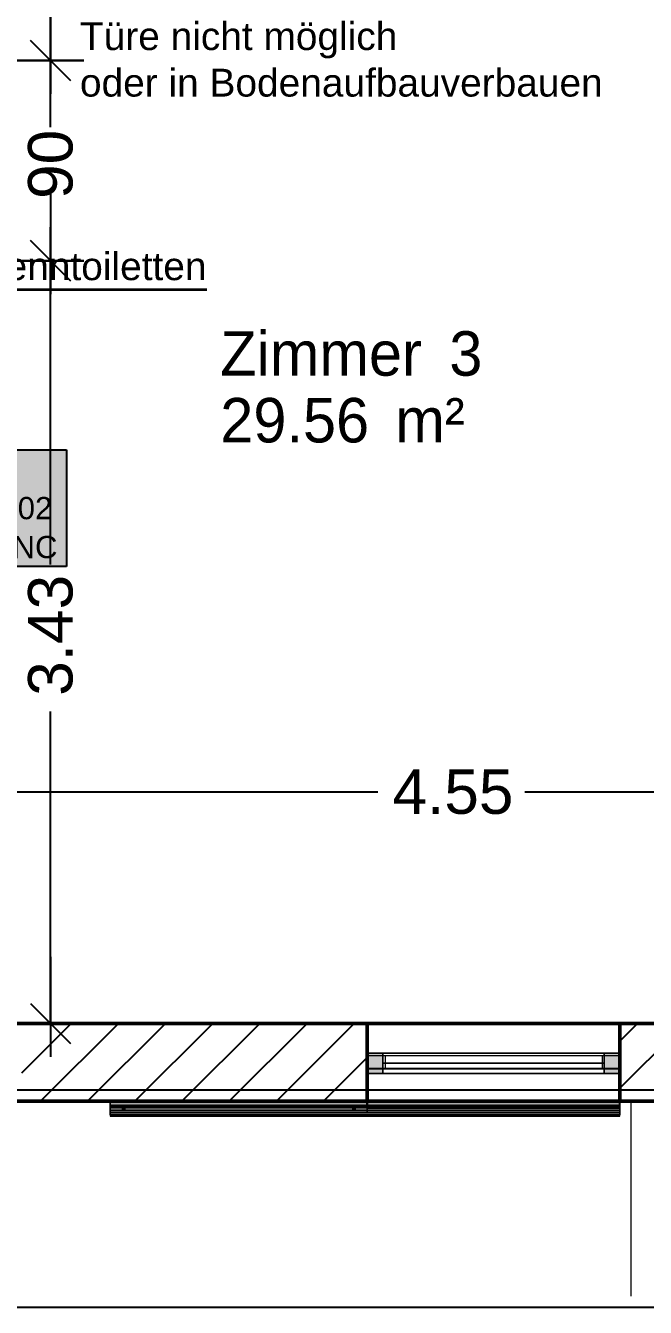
# Model space of a CAD drawing. Extents: x 0 to 756, y -25 to 420.
# Drawn here: x 308.2 to 363.9, y 5 to 120.2 of the extents above; entities that cross this region are included whole.
import ezdxf
from ezdxf.lldxf.tags import DXFTag

# ---------------------------------------------------------------- set-up
doc = ezdxf.new("R2010")
doc.units = 0
doc.layers.get('0').update_dxf_attribs({"lineweight": 25})
doc.layers.get('DEFPOINTS').update_dxf_attribs({"lineweight": 25})
for name, color, linetype, lineweight in [('A_Aussenwand', 7, 'Continuous', 25), ('A_Fenster', 7, 'Continuous', 25), ('Allgemein03', 7, 'Continuous', 25), ('Fenster', 7, 'Continuous', 13), ('Fensterbank', 7, 'Continuous', 13), ('L_Text', 7, 'Continuous', 25), ('S_Text', 7, 'Continuous', 35), ('Standard', 7, 'Continuous', 25), ('Verschattung', 7, 'Continuous', 13), ('Wand Holz tragend', 7, 'Continuous', 13), ('X_Planrahmen', 7, 'Continuous', 25)]:
    doc.layers.add(name, color=color, linetype=linetype, lineweight=lineweight)
doc.layers.add('A_Geschossdecke', color=7, linetype='Continuous', lineweight=25, true_color=0x008080)
doc.styles.get("Standard").update_dxf_attribs({"font": 'arial.ttf'})
tags = doc.linetypes.add('fein_strichliert', pattern=[4, 1, -2, 1]).pattern_tags.tags
tags[8:9] = [DXFTag(74, 4), DXFTag(75, 0), DXFTag(340, '0'), DXFTag(46, 0.0), DXFTag(50, 0.0), DXFTag(44, 0.0), DXFTag(45, 0.0)]
tags[6:7] = [DXFTag(74, 4), DXFTag(75, 0), DXFTag(340, '0'), DXFTag(46, 0.0), DXFTag(50, 0.0), DXFTag(44, 0.0), DXFTag(45, 0.0)]
tags[4:5] = [DXFTag(74, 4), DXFTag(75, 0), DXFTag(340, '0'), DXFTag(46, 0.0), DXFTag(50, 0.0), DXFTag(44, 0.0), DXFTag(45, 0.0)]
tags = doc.linetypes.add('VERDECKT2_S2', pattern=[0.27, 0.2, -0.07]).pattern_tags.tags
tags[6:7] = [DXFTag(74, 4), DXFTag(75, 0), DXFTag(340, '0'), DXFTag(46, 1.0), DXFTag(50, 0.0), DXFTag(44, 0.0), DXFTag(45, 0.0)]
tags[4:5] = [DXFTag(74, 4), DXFTag(75, 0), DXFTag(340, '0'), DXFTag(46, 1.0), DXFTag(50, 0.0), DXFTag(44, 0.0), DXFTag(45, 0.0)]

# ---------------------------------------------------------------- blocks, each defined once
blk = doc.blocks.new('Blockreferenz-A01I5YB9IE', base_point=(0, -25))
at = {"layer": 'X_Planrahmen', "color": 0, "linetype": 'ByBlock', "lineweight": -2, "ltscale": 0.25}
blk.add_line((589, 5), (20, 5), dxfattribs=at)
blk = doc.blocks.new('Referenz-A01I5YBJIE')
at = {"layer": 'Allgemein03', "color": 0, "linetype": 'VERDECKT2_S2', "lineweight": 13, "ltscale": 0.13}
for p, q in [((154.61, 23.52), (362.61, 23.52)), ((362.61, 23.52), (362.61, 6))]:
    blk.add_line(p, q, dxfattribs=at)
at = {"layer": 'DEFPOINTS', "color": 0, "linetype": 'Continuous', "lineweight": -2, "ltscale": 0.25}
for p, q in [((310.44, 117.08), (310.44, 117.08)), ((310.44, 99.08), (310.44, 99.08)), ((310.44, 30.52), (310.44, 30.52)), ((338.91, 23.52), (338.91, 23.52)), ((338.91, 23.52), (338.91, 23.52)), ((361.61, 23.52), (361.61, 23.52)), ((361.61, 23.52), (361.61, 23.52))]:
    blk.add_line(p, q, dxfattribs=at)
at = {"layer": 'Fenster', "color": 0, "linetype": 'Continuous', "ltscale": 0.13}
for p, q in [((338.91, 26.02), (338.91, 27.86)), ((338.91, 27.86), (340.31, 27.86)), ((340.31, 27.86), (338.91, 27.86)), ((338.91, 27.86), (338.91, 26.02)), ((340.31, 27.86), (338.91, 27.86)), ((338.91, 27.86), (338.91, 27.86)), ((338.91, 27.86), (338.91, 26.02)), ((340.31, 27.86), (340.31, 26.02)), ((340.31, 26.02), (340.31, 27.86)), ((340.31, 27.86), (360.21, 27.86)), ((340.31, 26.02), (340.31, 27.86)), ((340.31, 27.86), (340.31, 27.86)), ((340.31, 27.86), (340.31, 26.02)), ((360.21, 27.86), (340.31, 27.86)), ((340.31, 27.86), (340.31, 26.02)), ((360.21, 27.86), (340.31, 27.86)), ((340.31, 27.86), (340.31, 27.86)), ((340.31, 27.86), (340.31, 26.02)), ((360.21, 27.86), (340.31, 27.86)), ((340.31, 27.86), (340.31, 26.02)), ((360.21, 27.86), (340.31, 27.86)), ((340.31, 27.86), (340.31, 27.86)), ((340.31, 27.86), (340.31, 26.02)), ((360.21, 26.02), (360.21, 27.86)), ((360.21, 27.86), (361.61, 27.86)), ((360.21, 27.86), (360.21, 26.02)), ((361.61, 27.86), (360.21, 27.86)), ((360.21, 27.86), (360.21, 26.02)), ((361.61, 27.86), (360.21, 27.86)), ((360.21, 27.86), (360.21, 27.86)), ((360.21, 27.86), (360.21, 26.02)), ((360.21, 26.02), (360.21, 27.86)), ((360.21, 27.86), (360.21, 27.86)), ((360.21, 27.86), (360.21, 26.02)), ((360.21, 26.02), (360.21, 27.86)), ((360.21, 27.86), (360.21, 27.86)), ((360.21, 27.86), (360.21, 26.02)), ((361.61, 27.86), (361.61, 26.02)), ((361.61, 26.02), (361.61, 27.86)), ((361.61, 27.86), (361.61, 27.86)), ((361.61, 27.86), (361.61, 26.02)), ((360.21, 26.94), (340.31, 26.94)), ((340.31, 26.94), (340.31, 26.94)), ((340.31, 26.94), (360.21, 26.94)), ((360.21, 26.94), (360.21, 26.94)), ((340.31, 26.02), (338.91, 26.02)), ((338.91, 26.02), (340.31, 26.02)), ((338.91, 26.02), (338.91, 26.02)), ((340.31, 26.02), (338.91, 26.02)), ((360.21, 26.02), (340.31, 26.02)), ((340.31, 26.02), (340.31, 26.02)), ((340.31, 26.02), (360.21, 26.02)), ((340.31, 26.02), (340.31, 26.02)), ((360.21, 26.02), (340.31, 26.02)), ((340.31, 26.02), (360.21, 26.02)), ((340.31, 26.02), (340.31, 26.02)), ((360.21, 26.02), (340.31, 26.02)), ((361.61, 26.02), (360.21, 26.02)), ((360.21, 26.02), (361.61, 26.02)), ((360.21, 26.02), (360.21, 26.02)), ((361.61, 26.02), (360.21, 26.02)), ((360.21, 26.02), (360.21, 26.02)), ((360.21, 26.02), (360.21, 26.02)), ((361.61, 26.02), (361.61, 26.02))]:
    blk.add_line(p, q, dxfattribs=at)
for points in [[(338.91, 26.02), (340.31, 26.02), (338.91, 27.86)], [(340.31, 26.02), (340.31, 27.86), (338.91, 27.86)], [(360.21, 26.02), (361.61, 26.02), (360.21, 27.86)], [(361.61, 26.02), (361.61, 27.86), (360.21, 27.86)]]:
    blk.add_solid(points, dxfattribs=at)
at = {"layer": 'Fensterbank', "color": 0, "lineweight": -2}
for p, q in [((361.61, 26.44), (338.91, 26.44)), ((338.91, 26.44), (338.91, 22.92)), ((361.61, 26.44), (338.91, 26.44)), ((338.91, 26.44), (338.91, 26.44)), ((338.91, 23.52), (338.91, 26.44)), ((361.61, 22.92), (361.61, 26.44)), ((361.61, 26.44), (361.61, 26.44)), ((361.61, 23.52), (361.61, 26.44)), ((361.61, 23.52), (338.91, 23.52)), ((338.91, 23.52), (338.91, 23.52)), ((338.91, 23.52), (361.61, 23.52)), ((338.91, 22.92), (338.91, 23.52)), ((361.61, 22.92), (361.61, 23.52)), ((361.61, 23.52), (361.61, 23.52)), ((338.91, 22.92), (361.61, 22.92)), ((361.61, 22.92), (338.91, 22.92)), ((338.91, 22.92), (338.91, 22.92)), ((361.61, 22.92), (361.61, 22.92))]:
    blk.add_line(p, q, dxfattribs=at)
at = {"layer": 'Fensterbank', "color": 0, "lineweight": 18}
blk.add_line((361.61, 23.52), (338.91, 23.52), dxfattribs=at)
at = {"layer": 'Standard', "color": 0, "lineweight": -2}
for p, q in [((310.44, 117.08), (310.44, 123.18)), ((310.44, 123.08), (310.44, 114.08)), ((310.44, 111.08), (310.44, 120.08)), ((312.24, 115.28), (308.64, 118.88)), ((308.64, 118.88), (312.24, 115.28)), ((313.44, 117.08), (307.44, 117.08)), ((307.44, 117.08), (313.44, 117.08)), ((310.44, 114.09), (310.44, 117.08)), ((310.44, 105.08), (310.44, 96.08)), ((310.44, 93.08), (310.44, 102.08)), ((312.24, 97.28), (308.64, 100.88)), ((308.64, 100.88), (312.24, 97.28)), ((310.44, 99.08), (310.44, 100.89)), ((313.44, 99.08), (307.44, 99.08)), ((307.44, 99.08), (313.44, 99.08)), ((310.44, 71.76), (310.44, 99.08)), ((310.44, 30.52), (310.44, 58.56)), ((300.61, 51.33), (339.87, 51.33)), ((353.07, 51.33), (391.61, 51.33)), ((310.44, 36.52), (310.44, 27.52)), ((308.64, 32.32), (312.24, 28.72)), ((307.44, 30.52), (313.44, 30.52))]:
    blk.add_line(p, q, dxfattribs=at)
at = {"layer": 'Verschattung', "color": 0, "linetype": 'Continuous', "ltscale": 0.13}
for p, q in [((315.81, 23.52), (315.81, 23.4)), ((338.71, 23.52), (315.81, 23.52)), ((315.81, 23.52), (361.61, 23.52)), ((315.81, 22.32), (315.81, 23.52)), ((315.81, 23.52), (315.81, 23.52)), ((315.81, 23.52), (315.81, 23.52)), ((315.81, 23.52), (315.81, 23.52)), ((315.81, 23.4), (338.71, 23.4)), ((315.81, 23.4), (315.81, 22.2)), ((361.61, 23.4), (315.81, 23.4)), ((315.81, 23.4), (315.81, 23.4)), ((315.81, 23.4), (315.81, 23.4)), ((315.81, 23.16), (315.81, 22.48)), ((361.61, 23.16), (315.81, 23.16)), ((315.81, 23.16), (315.81, 23.16)), ((315.81, 23.16), (315.81, 23.16)), ((315.81, 23.16), (315.81, 23.16)), ((315.81, 23.16), (315.81, 22.92)), ((315.81, 23.16), (337.81, 23.16)), ((338.91, 23.12), (315.81, 23.12)), ((315.81, 23.12), (315.81, 22.52)), ((338.91, 23.12), (315.81, 23.12)), ((315.81, 23.12), (315.81, 22.52)), ((315.81, 22.52), (315.81, 23.12)), ((315.81, 23.12), (338.91, 23.12)), ((315.81, 23.12), (315.81, 23.12)), ((361.61, 23.06), (315.81, 23.06)), ((315.81, 23.06), (315.81, 22.92)), ((315.81, 23.06), (315.81, 22.58)), ((315.81, 23.06), (315.81, 23.06)), ((315.81, 23.06), (361.61, 23.06)), ((317.01, 23.12), (317.01, 22.72)), ((337.71, 23.12), (317.01, 23.12)), ((337.71, 23.12), (317.01, 23.12)), ((317.01, 23.12), (317.01, 23.12)), ((317.01, 22.72), (317.01, 23.12)), ((337.71, 22.72), (337.71, 23.12)), ((337.71, 23.12), (337.71, 23.12)), ((337.71, 22.72), (337.71, 23.12)), ((337.81, 23.16), (361.61, 23.16)), ((361.61, 23.52), (338.71, 23.52)), ((338.71, 23.4), (361.61, 23.4)), ((338.91, 22.52), (338.91, 23.12)), ((338.91, 22.52), (338.91, 23.12)), ((338.91, 23.12), (338.91, 22.52)), ((338.91, 23.12), (338.91, 23.12)), ((361.61, 23.4), (361.61, 23.52)), ((361.61, 23.52), (361.61, 22.32)), ((361.61, 23.52), (361.61, 23.52)), ((361.61, 23.52), (361.61, 23.52)), ((361.61, 23.52), (361.61, 23.52)), ((361.61, 22.2), (361.61, 23.4)), ((361.61, 23.4), (361.61, 23.4)), ((361.61, 23.4), (361.61, 23.4)), ((361.61, 22.48), (361.61, 23.16)), ((361.61, 23.16), (361.61, 23.16)), ((361.61, 23.16), (361.61, 23.16)), ((361.61, 23.16), (361.61, 23.16)), ((361.61, 22.92), (361.61, 23.16)), ((361.61, 22.92), (361.61, 23.06)), ((361.61, 22.58), (361.61, 23.06)), ((361.61, 23.06), (361.61, 23.06)), ((315.81, 22.92), (316.91, 22.92)), ((315.81, 22.92), (315.81, 22.92)), ((316.91, 22.92), (315.81, 22.92)), ((316.91, 22.72), (315.81, 22.72)), ((315.81, 22.72), (315.81, 22.58)), ((315.81, 22.72), (315.81, 22.48)), ((315.81, 22.72), (315.81, 22.72)), ((315.81, 22.72), (316.91, 22.72)), ((315.81, 22.58), (361.61, 22.58)), ((315.81, 22.58), (315.81, 22.58)), ((315.81, 22.58), (361.61, 22.58)), ((315.81, 22.52), (338.91, 22.52)), ((315.81, 22.52), (338.91, 22.52)), ((315.81, 22.52), (315.81, 22.52)), ((315.81, 22.52), (338.91, 22.52)), ((315.81, 22.48), (361.61, 22.48)), ((315.81, 22.48), (315.81, 22.48)), ((315.81, 22.48), (315.81, 22.48)), ((315.81, 22.48), (315.81, 22.48)), ((337.81, 22.48), (315.81, 22.48)), ((361.61, 22.32), (315.81, 22.32)), ((315.81, 22.32), (315.81, 22.2)), ((315.81, 22.32), (315.81, 22.32)), ((315.81, 22.32), (315.81, 22.32)), ((315.81, 22.32), (338.71, 22.32)), ((315.81, 22.2), (361.61, 22.2)), ((315.81, 22.2), (315.81, 22.2)), ((315.81, 22.2), (315.81, 22.2)), ((315.81, 22.2), (315.81, 22.2)), ((315.81, 22.2), (338.71, 22.2)), ((316.91, 22.92), (317.01, 22.92)), ((316.91, 22.82), (316.91, 22.92)), ((316.91, 22.92), (316.91, 22.72)), ((317.11, 22.92), (316.91, 22.92)), ((316.91, 22.92), (316.91, 22.92)), ((316.91, 22.92), (316.91, 22.92)), ((316.91, 22.72), (316.91, 22.82)), ((317.01, 22.72), (316.91, 22.72)), ((316.91, 22.72), (317.11, 22.72)), ((316.91, 22.72), (316.91, 22.72)), ((316.91, 22.72), (316.91, 22.72)), ((317.01, 22.92), (317.11, 22.92)), ((317.01, 22.72), (337.71, 22.72)), ((317.11, 22.72), (317.01, 22.72)), ((317.01, 22.72), (317.01, 22.72)), ((317.01, 22.72), (337.71, 22.72)), ((317.11, 22.92), (317.11, 22.82)), ((317.11, 22.92), (337.61, 22.92)), ((317.11, 22.72), (317.11, 22.92)), ((337.61, 22.92), (317.11, 22.92)), ((317.11, 22.92), (317.11, 22.92)), ((317.11, 22.92), (317.11, 22.92)), ((317.11, 22.82), (317.11, 22.72)), ((337.61, 22.72), (317.11, 22.72)), ((317.11, 22.72), (337.61, 22.72)), ((317.11, 22.72), (317.11, 22.72)), ((317.11, 22.72), (317.11, 22.72)), ((337.61, 22.82), (337.61, 22.92)), ((337.61, 22.92), (337.71, 22.92)), ((337.61, 22.92), (337.61, 22.72)), ((337.81, 22.92), (337.61, 22.92)), ((337.61, 22.92), (337.61, 22.92)), ((337.61, 22.92), (337.61, 22.92)), ((337.61, 22.72), (337.61, 22.82)), ((337.71, 22.72), (337.61, 22.72)), ((337.61, 22.72), (337.81, 22.72)), ((337.61, 22.72), (337.61, 22.72)), ((337.61, 22.72), (337.61, 22.72)), ((337.71, 22.92), (337.81, 22.92)), ((337.81, 22.72), (337.71, 22.72)), ((337.71, 22.72), (337.71, 22.72)), ((337.81, 22.92), (337.81, 22.82)), ((337.81, 22.92), (361.61, 22.92)), ((337.81, 22.72), (337.81, 22.92)), ((361.61, 22.92), (337.81, 22.92)), ((337.81, 22.92), (337.81, 22.92)), ((337.81, 22.92), (337.81, 22.92)), ((337.81, 22.82), (337.81, 22.72)), ((361.61, 22.72), (337.81, 22.72)), ((337.81, 22.72), (361.61, 22.72)), ((337.81, 22.72), (337.81, 22.72)), ((337.81, 22.72), (337.81, 22.72)), ((361.61, 22.48), (337.81, 22.48)), ((338.71, 22.32), (361.61, 22.32)), ((338.71, 22.2), (361.61, 22.2)), ((338.91, 22.52), (338.91, 22.52)), ((361.61, 22.92), (361.61, 22.92)), ((361.61, 22.58), (361.61, 22.72)), ((361.61, 22.72), (361.61, 22.72)), ((361.61, 22.48), (361.61, 22.72)), ((361.61, 22.58), (361.61, 22.58)), ((361.61, 22.48), (361.61, 22.48)), ((361.61, 22.48), (361.61, 22.48)), ((361.61, 22.48), (361.61, 22.48)), ((361.61, 22.2), (361.61, 22.32)), ((361.61, 22.32), (361.61, 22.32)), ((361.61, 22.32), (361.61, 22.32)), ((361.61, 22.2), (361.61, 22.2)), ((361.61, 22.2), (361.61, 22.2)), ((361.61, 22.2), (361.61, 22.2))]:
    blk.add_line(p, q, dxfattribs=at)
at = {"layer": 'Wand Holz tragend', "color": 0, "lineweight": 50}
for p, q in [((398.61, 30.52), (118.61, 30.52)), ((118.61, 30.52), (398.61, 30.52)), ((361.61, 30.52), (338.91, 30.52)), ((338.91, 30.52), (338.91, 23.52)), ((338.91, 30.52), (338.91, 30.52)), ((361.61, 30.52), (338.91, 30.52)), ((338.91, 30.52), (338.91, 23.52)), ((361.61, 23.52), (361.61, 30.52)), ((361.61, 30.52), (361.61, 30.52)), ((361.61, 23.52), (361.61, 30.52)), ((118.61, 23.52), (398.61, 23.52)), ((398.61, 23.52), (118.61, 23.52)), ((338.91, 23.52), (361.61, 23.52)), ((338.91, 23.52), (361.61, 23.52)), ((338.91, 23.52), (338.91, 23.52)), ((361.61, 23.52), (361.61, 23.52))]:
    blk.add_line(p, q, dxfattribs=at)
at = {"layer": 'Standard', "color": 0, "lineweight": -2, "char_height": 4, "attachment_point": 1, "rotation": 90}
for s, insert in [('{\\fArial;90}', (308.41, 104.63)), ('{\\fArial;3.43}', (308.41, 59.97))]:
    blk.add_mtext(s, dxfattribs=dict(at, insert=insert))
at = {"layer": 'Standard', "color": 0, "lineweight": -2, "insert": (341.17, 53.36), "char_height": 4, "attachment_point": 1}
blk.add_mtext('{\\fArial;4.55}', dxfattribs=at)
at = {"layer": 'Wand Holz tragend', "color": 0, "lineweight": -2, "char_height": 4, "attachment_point": 1}
for s, insert in [('{\\fPosterama Text Light;Zimmer}', (325.69, 92.74)), ('{\\fPosterama Text Light;3}', (346.28, 92.74)), ('{\\fPosterama Text Light;29.56}', (325.69, 86.74)), ('{\\fPosterama Text Light;m²}', (341.43, 86.74))]:
    blk.add_mtext(s, dxfattribs=dict(at, insert=insert))
blk = doc.blocks.new('Wand-A01I5YC5IE', base_point=(118.61, 23.52))
at = {"color": 0, "lineweight": -2}
for p, q in [((312.28, 30.52), (307.81, 26.04)), ((316.53, 30.52), (309.53, 23.52)), ((320.77, 30.52), (313.77, 23.52)), ((325.01, 30.52), (318.01, 23.52)), ((329.25, 30.52), (322.25, 23.52)), ((333.5, 30.52), (326.5, 23.52)), ((337.74, 30.52), (330.74, 23.52)), ((363.2, 30.52), (361.61, 28.93)), ((367.44, 30.52), (361.61, 24.69)), ((338.91, 27.45), (334.98, 23.52))]:
    blk.add_line(p, q, dxfattribs=at)
at = {"color": 0, "linetype": 'ByBlock', "lineweight": -2, "ltscale": 0.25}
for p, q in [((338.91, 30.52), (307.81, 30.52)), ((391.61, 30.52), (361.61, 30.52)), ((338.91, 23.52), (307.81, 23.52)), ((398.61, 23.52), (361.61, 23.52))]:
    blk.add_line(p, q, dxfattribs=at)
blk = doc.blocks.new('Fenster-A01I5YC7IE', base_point=(338.91, 23.52))
at = {"color": 0, "linetype": 'ByBlock', "lineweight": -2, "ltscale": 0.25}
for p, q in [((361.61, 30.52), (338.91, 30.52)), ((338.91, 30.52), (338.91, 23.52)), ((361.61, 30.52), (361.61, 23.52)), ((361.61, 23.52), (338.91, 23.52))]:
    blk.add_line(p, q, dxfattribs=at)
at = {"color": 0, "linetype": 'ByBlock', "lineweight": 18, "ltscale": 0.18}
for p, q in [((361.61, 27.62), (338.91, 27.62)), ((340.51, 27.62), (340.51, 26.42)), ((360.01, 27.62), (360.01, 26.42)), ((361.61, 26.42), (338.91, 26.42))]:
    blk.add_line(p, q, dxfattribs=at)
at = {"color": 0, "linetype": 'fein_strichliert', "lineweight": 18, "ltscale": 0.18}
blk.add_line((338.91, 27.62), (338.91, 26.42), dxfattribs=at)
blk = doc.blocks.new('Bauteilbeschriftung-A01I5YELIE', base_point=(264.73, 71.59))
at = {"color": 0, "linetype": 'ByBlock', "lineweight": -2, "ltscale": 0.25}
blk.add_line((276.85, 82.09), (264.73, 97.08), dxfattribs=at)
at = {"color": 0, "lineweight": -2}
for p, q in [((276.85, 82.09), (311.88, 82.09)), ((276.85, 71.59), (276.85, 82.09)), ((311.88, 82.09), (311.88, 71.59)), ((311.88, 71.59), (276.85, 71.59))]:
    blk.add_line(p, q, dxfattribs=at)
at = {"color": 0, "linetype": 'ByBlock', "lineweight": -2, "ltscale": 0.25}
for points in [[(266.3, 95.77), (265.41, 95.77), (264.73, 97.08)], [(265.67, 95.27), (266.3, 95.77), (265.41, 95.77)]]:
    blk.add_solid(points, dxfattribs=at)
at = {"color": 7, "linetype": 'ByBlock', "lineweight": -2, "ltscale": 0.25, "true_color": 0xffffff}
for points in [[(276.85, 71.59), (311.88, 71.59), (276.85, 82.09)], [(311.88, 71.59), (276.85, 82.09), (311.88, 82.09)]]:
    blk.add_solid(points, dxfattribs=at)
at = {"color": 0, "linetype": 'ByBlock', "lineweight": -2, "ltscale": 0.25, "char_height": 2, "attachment_point": 1}
for s, insert in [('{\\fArial;Abluftventilator}', (277.52, 81.34)), ('{\\fArial;Fabr.: Helios, Artik.: 40102}', (277.52, 77.84)), ('{\\fArial;Typ: ELS- EC 40/15/60 NC}', (277.52, 74.34))]:
    blk.add_mtext(s, dxfattribs=dict(at, insert=insert))
blk = doc.blocks.new('Geschossdecke-A01I5YL5IE', base_point=(119.61, 24.52))
at = {"color": 0, "linetype": 'ByBlock', "lineweight": -2, "ltscale": 0.25}
blk.add_line((397.61, 24.52), (119.61, 24.52), dxfattribs=at)

msp = doc.modelspace()

# ---------------------------------------------------------------- linework, layer by layer
at = {"layer": 'S_Text', "color": 1, "ltscale": 0.35, "true_color": 0xff0000}
msp.add_line((290.82, 96.5), (324.47, 96.5), dxfattribs=at)

# ---------------------------------------------------------------- block references
at = {"ltscale": 0.25}
msp.add_blockref('Blockreferenz-A01I5YB9IE', (0, -25), dxfattribs=at)
at = {"color": 8, "lineweight": 25, "ltscale": 0.25, "true_color": 0x808080}
msp.add_blockref('Referenz-A01I5YBJIE', (0, 0), dxfattribs=at)
at = {"layer": 'A_Aussenwand', "ltscale": 0.25}
msp.add_blockref('Wand-A01I5YC5IE', (118.61, 23.52), dxfattribs=at)
at = {"layer": 'A_Fenster', "ltscale": 0.25}
msp.add_blockref('Fenster-A01I5YC7IE', (338.91, 23.52), dxfattribs=at)
at = {"layer": 'A_Geschossdecke', "ltscale": 0.25}
msp.add_blockref('Geschossdecke-A01I5YL5IE', (119.61, 24.52), dxfattribs=at)
at = {"layer": 'L_Text', "color": 7, "ltscale": 0.25}
msp.add_blockref('Bauteilbeschriftung-A01I5YELIE', (264.73, 71.59), dxfattribs=at)

# ---------------------------------------------------------------- texts
at = {"layer": 'S_Text', "color": 1, "ltscale": 0.35, "true_color": 0xff0000, "char_height": 2.5, "attachment_point": 1}
for s, insert in [('{\\fArial;Türe nicht möglich}', (313.08, 120.51)), ('{\\fArial;oder in Bodenaufbauverbauen }', (313.08, 116.33)), ('{\\fArial;Trockentrenntoiletten}', (291.65, 99.83))]:
    msp.add_mtext(s, dxfattribs=dict(at, insert=insert))

doc.saveas('drawing.dxf')
